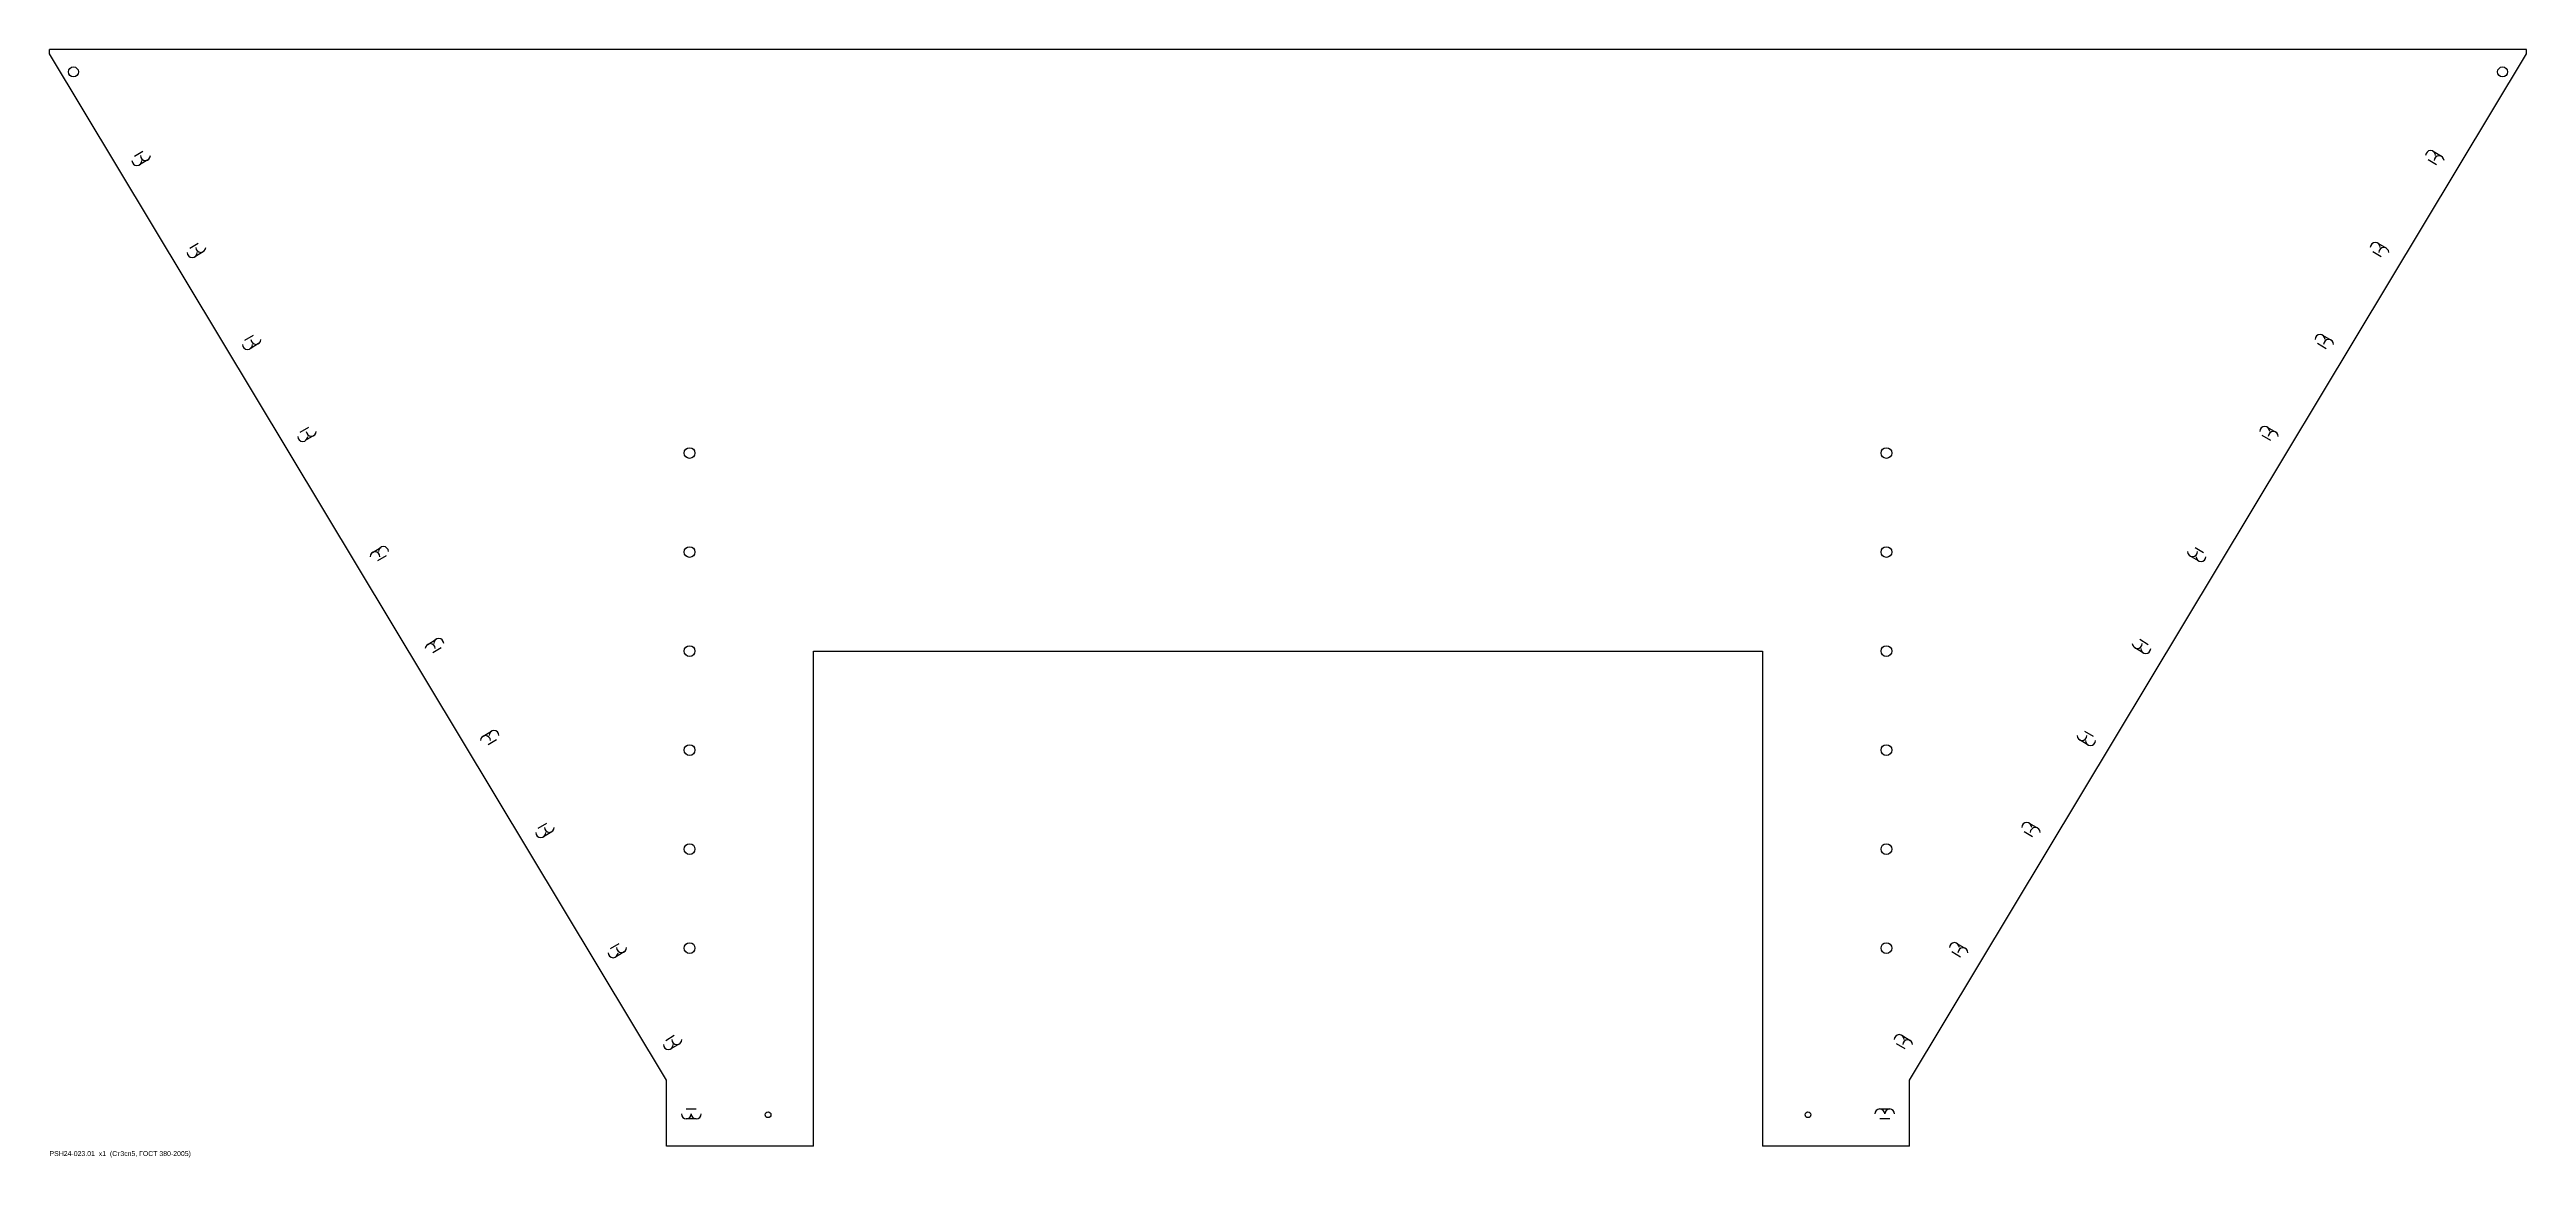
# Model space of a CAD drawing. Header units: millimetres. Extents: x -892 to 2108, y -777 to 566.
import ezdxf

# ---------------------------------------------------------------- set-up
doc = ezdxf.new("R2010")
doc.units = ezdxf.units.MM
for name, color, linetype in [('CUT', 1, 'Continuous'), ('CUT_INNER', 3, 'Continuous'), ('MARK', 5, 'Continuous')]:
    doc.layers.add(name, color=color, linetype=linetype)
doc.styles.add('GOST', font='Arial')

msp = doc.modelspace()

# ---------------------------------------------------------------- linework, layer by layer
at = {"layer": 'CUT'}
for p, q in [((2108.5, 565.9), (-892.5, 565.9)), ((-892.5, 560.9), (-892.5, 565.9)), ((-145, -683.1), (-892.5, 560.9)), ((1361, -683.1), (2108.5, 560.9)), ((2108.5, 560.9), (2108.5, 565.9)), ((33, -763.1), (33, -163.1)), ((33, -163.1), (1183, -163.1)), ((1183, -163.1), (1183, -763.1)), ((-145, -763.1), (-145, -683.1)), ((1361, -763.1), (1361, -683.1)), ((33, -763.1), (-145, -763.1)), ((1361, -763.1), (1183, -763.1))]:
    msp.add_line(p, q, dxfattribs=at)
at = {"layer": 'CUT_INNER'}
for p, q in [((-789.7, 436.5), (-779.4, 442.6)), ((-773.2, 432.4), (-783.5, 426.2)), ((1999.5, 426.2), (1989.2, 432.4)), ((1995.4, 442.6), (2005.7, 436.5)), ((-722.7, 325), (-712.4, 331.2)), ((1928.4, 331.2), (1938.7, 325)), ((-706.3, 320.9), (-716.5, 314.7)), ((1932.5, 314.7), (1922.2, 320.9)), ((-655.8, 213.6), (-645.5, 219.8)), ((1861.5, 219.8), (1871.8, 213.6)), ((-639.3, 209.5), (-649.6, 203.3)), ((1865.6, 203.3), (1855.3, 209.5)), ((-588.8, 102.2), (-578.5, 108.3)), ((-572.3, 98.1), (-582.6, 91.9)), ((1798.6, 91.9), (1788.3, 98.1)), ((1794.5, 108.3), (1804.8, 102.2)), ((-501.3, -43.6), (-491, -37.4)), ((-484.8, -47.7), (-495.1, -53.8)), ((1711.1, -53.8), (1700.8, -47.7)), ((1707, -37.4), (1717.2, -43.6)), ((-434.3, -155), (-424, -148.8)), ((1640, -148.8), (1650.3, -155)), ((-417.8, -159.1), (-428.1, -165.3)), ((1644.1, -165.3), (1633.8, -159.1)), ((-367.3, -266.4), (-357.1, -260.2)), ((1573, -260.2), (1583.3, -266.4)), ((-350.9, -270.5), (-361.2, -276.7)), ((1577.2, -276.7), (1566.9, -270.5)), ((-300.4, -377.8), (-290.1, -371.7)), ((-283.9, -382), (-294.2, -388.1)), ((1510.2, -388.1), (1499.9, -382)), ((1506.1, -371.7), (1516.4, -377.8)), ((-212.8, -523.6), (-202.5, -517.4)), ((-196.4, -527.7), (-206.7, -533.9)), ((1422.6, -533.9), (1412.4, -527.7)), ((1418.5, -517.4), (1428.8, -523.6)), ((-145.9, -635), (-135.6, -628.8)), ((1351.6, -628.8), (1361.9, -635)), ((-129.4, -639.1), (-139.7, -645.3)), ((1355.7, -645.3), (1345.4, -639.1)), ((-121, -718.1), (-109, -718.1)), ((1325, -718.1), (1337, -718.1)), ((-109, -730.1), (-121, -730.1)), ((1337, -730.1), (1325, -730.1))]:
    msp.add_line(p, q, dxfattribs=at)
for centre, radius in [((-863.5, 538.9), 6), ((2079.5, 538.9), 6), ((-117, 76.9), 6.5), ((1333, 76.9), 6.5), ((-117, -43.1), 6.5), ((1333, -43.1), 6.5), ((-117, -163.1), 6.5), ((1333, -163.1), 6.5), ((-117, -283.1), 6.5), ((1333, -283.1), 6.5), ((-117, -403.1), 6.5), ((1333, -403.1), 6.5), ((-117, -523.1), 6.5), ((1333, -523.1), 6.5), ((-22, -725.1), 3.5), ((1238, -725.1), 3.5)]:
    msp.add_circle(centre, radius, dxfattribs=at)
for centre, start, end in [((-786.6, 431.3), 180, 360), ((-776.3, 437.5), 180, 360), ((1992.3, 437.5), 0, 180), ((2002.6, 431.3), 0, 180), ((1925.3, 326.1), 0, 180), ((-719.6, 319.9), 180, 360), ((-709.3, 326.1), 180, 360), ((1935.6, 319.9), 0, 180), ((-642.4, 214.6), 180, 360), ((1858.4, 214.6), 0, 180), ((1868.7, 208.5), 0, 180), ((-652.7, 208.5), 180, 360), ((-585.7, 97), 180, 360), ((-575.4, 103.2), 180, 360), ((1791.4, 103.2), 0, 180), ((1801.7, 97), 0, 180), ((-498.2, -48.7), 0, 180), ((-487.9, -42.5), 0, 180), ((1703.9, -42.5), 180, 360), ((1714.2, -48.7), 180, 360), ((-420.9, -153.9), 0, 180), ((-431.2, -160.1), 0, 180), ((1636.9, -153.9), 180, 360), ((1647.2, -160.1), 180, 360), ((-364.3, -271.6), 0, 180), ((-354, -265.4), 0, 180), ((1570, -265.4), 180, 360), ((1580.2, -271.6), 180, 360), ((-297.3, -383), 180, 360), ((-287, -376.8), 180, 360), ((1503, -376.8), 0, 180), ((1513.3, -383), 0, 180), ((-209.7, -528.7), 180, 360), ((-199.5, -522.5), 180, 360), ((1415.4, -522.5), 0, 180), ((1425.7, -528.7), 0, 180), ((1348.5, -634), 0, 180), ((-142.8, -640.1), 180, 360), ((-132.5, -634), 180, 360), ((1358.8, -640.1), 0, 180), ((1325, -724.1), 0, 180), ((1337, -724.1), 0, 180), ((-121, -724.1), 180, 360), ((-109, -724.1), 180, 360)]:
    msp.add_arc(centre, 6, start, end, dxfattribs=at)

# ---------------------------------------------------------------- texts
at = {"layer": 'MARK', "style": 'GOST'}
msp.add_text('PSH24-023.01  x1  (Ст3сп5, ГОСТ 380-2005)', height=6, dxfattribs=at).set_placement((-892.5, -775.1))

doc.saveas('drawing.dxf')
